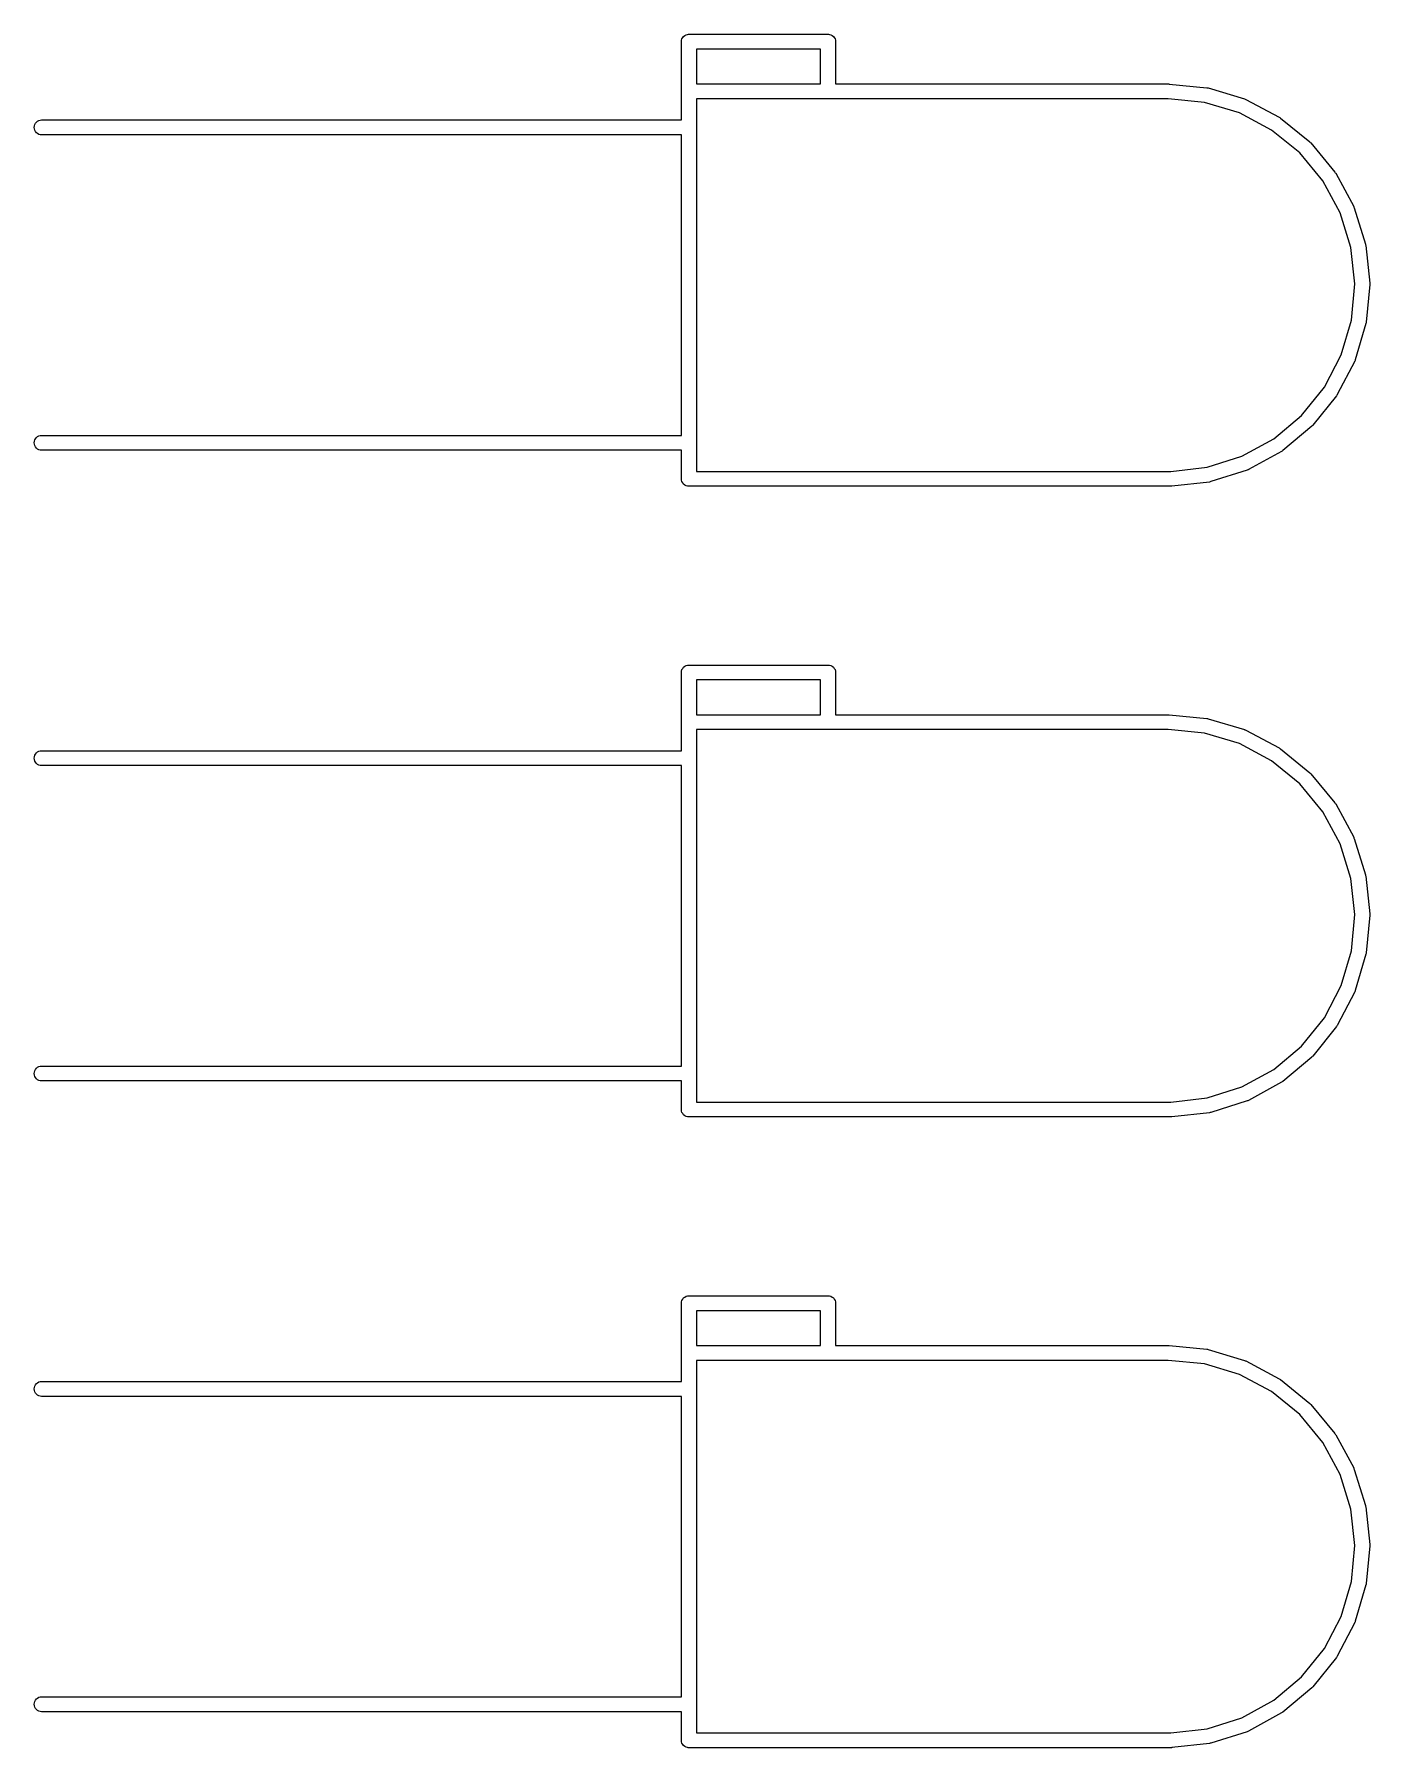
# Model space of a CAD drawing. Extents: x 48 to 140.1, y -130.7 to -65.9.
# Drawn here: x 129.37 to 140.12, y -112.8 to -99 of the extents above; entities that cross this region are included whole.
import ezdxf

# ---------------------------------------------------------------- set-up
doc = ezdxf.new("R2010")
doc.units = 0
doc.layers.add('BLACK', color=7, linetype='CONTINUOUS')

msp = doc.modelspace()

# ---------------------------------------------------------------- linework, layer by layer
at = {"layer": 'BLACK', "linetype": 'CONTINUOUS'}
for p, q in [((134.576, -99.062), (134.577, -99.0502)), ((134.576, -99.065), (134.576, -99.062)), ((134.576, -99.4591), (134.576, -99.065)), ((134.577, -99.0502), (134.58, -99.0389)), ((134.58, -99.0389), (134.586, -99.0285)), ((134.586, -99.0285), (134.593, -99.0194)), ((134.593, -99.0194), (134.603, -99.0119)), ((134.603, -99.0119), (134.613, -99.0063)), ((134.613, -99.0063), (134.624, -99.0029)), ((134.624, -99.0029), (134.633, -99.002)), ((134.633, -99.002), (134.636, -99.0017)), ((134.633, -99.002), (134.633, -99.002)), ((134.636, -99.0017), (134.639, -99.002)), ((134.639, -99.002), (135.753, -99.002)), ((135.753, -99.002), (135.756, -99.0017)), ((135.756, -99.0017), (135.759, -99.002)), ((135.759, -99.002), (135.759, -99.002)), ((135.759, -99.002), (135.768, -99.0029)), ((135.768, -99.0029), (135.779, -99.0063)), ((135.779, -99.0063), (135.789, -99.0119)), ((135.789, -99.0119), (135.799, -99.0194)), ((135.799, -99.0194), (135.806, -99.0285)), ((135.806, -99.0285), (135.812, -99.0389)), ((135.812, -99.0389), (135.815, -99.0502)), ((135.815, -99.0502), (135.816, -99.062)), ((135.816, -99.062), (135.816, -99.0649)), ((135.816, -99.0649), (135.816, -99.402)), ((134.696, -99.122), (134.696, -99.402)), ((135.696, -99.122), (134.696, -99.122)), ((135.696, -99.402), (135.696, -99.122)), ((134.576, -99.462), (134.576, -99.4591)), ((134.576, -99.465), (134.576, -99.462)), ((134.576, -99.692), (134.576, -99.465)), ((134.696, -99.402), (135.696, -99.402)), ((135.816, -99.402), (138.499, -99.402)), ((138.499, -99.402), (138.502, -99.4023)), ((138.502, -99.4023), (138.502, -99.4023)), ((138.502, -99.4023), (138.805, -99.432)), ((138.805, -99.432), (138.806, -99.4321)), ((138.806, -99.4321), (138.811, -99.4332)), ((138.811, -99.4332), (138.816, -99.4343)), ((138.816, -99.4343), (139.108, -99.5223)), ((135.753, -99.522), (134.696, -99.522)), ((134.696, -99.522), (134.696, -99.7491)), ((135.756, -99.5223), (135.753, -99.522)), ((135.759, -99.522), (135.756, -99.5223)), ((138.493, -99.522), (135.759, -99.522)), ((138.787, -99.5508), (138.493, -99.522)), ((139.067, -99.6354), (138.787, -99.5508)), ((139.326, -99.7729), (139.067, -99.6354)), ((139.108, -99.5223), (139.109, -99.5225)), ((139.109, -99.5225), (139.114, -99.5247)), ((139.114, -99.5247), (139.119, -99.5267)), ((139.119, -99.5267), (139.387, -99.6697)), ((129.366, -99.752), (129.367, -99.7402)), ((129.367, -99.7638), (129.366, -99.752)), ((129.367, -99.7402), (129.37, -99.7289)), ((129.37, -99.7751), (129.367, -99.7638)), ((129.37, -99.7289), (129.376, -99.7185)), ((129.376, -99.7855), (129.37, -99.7751)), ((129.376, -99.7185), (129.383, -99.7094)), ((129.383, -99.7094), (129.393, -99.7019)), ((129.393, -99.7019), (129.403, -99.6963)), ((129.403, -99.6963), (129.414, -99.6929)), ((129.414, -99.6929), (129.423, -99.692)), ((129.423, -99.692), (134.576, -99.692)), ((134.696, -99.7491), (134.696, -99.752)), ((134.696, -99.752), (134.696, -99.7549)), ((134.696, -99.7549), (134.696, -102.289)), ((139.553, -99.9578), (139.326, -99.7729)), ((139.387, -99.6697), (139.388, -99.6701)), ((139.388, -99.6701), (139.393, -99.6731)), ((139.393, -99.6731), (139.397, -99.6761)), ((139.397, -99.6761), (139.633, -99.8686)), ((129.383, -99.7946), (129.376, -99.7855)), ((129.393, -99.8021), (129.383, -99.7946)), ((129.403, -99.8077), (129.393, -99.8021)), ((129.414, -99.8111), (129.403, -99.8077)), ((129.423, -99.812), (129.414, -99.8111)), ((134.576, -99.812), (129.423, -99.812)), ((134.576, -102.232), (134.576, -99.812)), ((139.633, -99.8686), (139.634, -99.8691)), ((139.634, -99.8691), (139.638, -99.873)), ((139.638, -99.873), (139.641, -99.8768)), ((139.641, -99.8768), (139.836, -100.111)), ((139.739, -100.183), (139.553, -99.9578)), ((139.879, -100.441), (139.739, -100.183)), ((139.836, -100.111), (139.836, -100.112)), ((139.836, -100.112), (139.839, -100.117)), ((139.839, -100.117), (139.842, -100.121)), ((139.842, -100.121), (139.987, -100.389)), ((139.965, -100.72), (139.879, -100.441)), ((139.987, -100.389), (139.987, -100.39)), ((139.987, -100.39), (139.989, -100.395)), ((139.989, -100.395), (139.991, -100.4)), ((139.991, -100.4), (140.081, -100.691)), ((139.996, -101.012), (139.965, -100.72)), ((140.081, -100.691), (140.082, -100.691)), ((140.082, -100.691), (140.083, -100.697)), ((140.083, -100.697), (140.084, -100.702)), ((140.084, -100.702), (140.116, -101.005)), ((139.969, -101.303), (139.996, -101.012)), ((140.116, -101.017), (140.088, -101.32)), ((140.116, -101.005), (140.116, -101.006)), ((140.116, -101.006), (140.116, -101.011)), ((140.116, -101.011), (140.116, -101.017)), ((139.887, -101.584), (139.969, -101.303)), ((140.086, -101.331), (140, -101.623)), ((140.087, -101.326), (140.086, -101.331)), ((140.088, -101.321), (140.087, -101.326)), ((140.088, -101.32), (140.088, -101.321)), ((139.751, -101.843), (139.887, -101.584)), ((139.996, -101.634), (139.855, -101.904)), ((139.998, -101.629), (139.996, -101.634)), ((140, -101.624), (139.998, -101.629)), ((140, -101.623), (140, -101.624)), ((139.568, -102.071), (139.751, -101.843)), ((139.848, -101.914), (139.657, -102.151)), ((139.851, -101.909), (139.848, -101.914)), ((139.854, -101.905), (139.851, -101.909)), ((139.855, -101.904), (139.854, -101.905)), ((139.343, -102.259), (139.568, -102.071)), ((129.37, -102.269), (129.376, -102.259)), ((129.376, -102.259), (129.383, -102.249)), ((129.383, -102.249), (129.393, -102.242)), ((129.393, -102.242), (129.403, -102.236)), ((129.403, -102.236), (129.414, -102.233)), ((129.414, -102.233), (129.423, -102.232)), ((129.423, -102.232), (134.576, -102.232)), ((139.087, -102.4), (139.343, -102.259)), ((139.649, -102.159), (139.416, -102.355)), ((139.653, -102.156), (139.649, -102.159)), ((139.657, -102.152), (139.653, -102.156)), ((139.657, -102.151), (139.657, -102.152)), ((129.366, -102.292), (129.367, -102.28)), ((129.367, -102.304), (129.366, -102.292)), ((129.367, -102.28), (129.37, -102.269)), ((129.37, -102.315), (129.367, -102.304)), ((129.376, -102.325), (129.37, -102.315)), ((129.383, -102.335), (129.376, -102.325)), ((129.393, -102.342), (129.383, -102.335)), ((129.403, -102.348), (129.393, -102.342)), ((129.414, -102.351), (129.403, -102.348)), ((129.423, -102.352), (129.414, -102.351)), ((134.576, -102.352), (129.423, -102.352)), ((134.576, -102.579), (134.576, -102.352)), ((134.696, -102.289), (134.696, -102.292)), ((134.696, -102.292), (134.696, -102.295)), ((134.696, -102.295), (134.696, -102.522)), ((139.406, -102.362), (139.139, -102.508)), ((139.411, -102.359), (139.406, -102.362)), ((139.415, -102.356), (139.411, -102.359)), ((139.416, -102.355), (139.415, -102.356)), ((134.696, -102.522), (138.496, -102.522)), ((138.496, -102.522), (138.514, -102.522)), ((138.514, -102.522), (138.808, -102.489)), ((138.808, -102.489), (139.087, -102.4)), ((139.129, -102.513), (138.838, -102.605)), ((139.134, -102.511), (139.129, -102.513)), ((139.139, -102.509), (139.134, -102.511)), ((139.139, -102.508), (139.139, -102.509)), ((134.576, -102.582), (134.576, -102.579)), ((134.577, -102.594), (134.576, -102.582)), ((134.58, -102.605), (134.577, -102.594)), ((134.586, -102.615), (134.58, -102.605)), ((134.593, -102.625), (134.586, -102.615)), ((134.603, -102.632), (134.593, -102.625)), ((134.613, -102.638), (134.603, -102.632)), ((134.624, -102.641), (134.613, -102.638)), ((134.632, -102.642), (134.624, -102.641)), ((134.636, -102.642), (134.632, -102.642)), ((134.639, -102.642), (134.636, -102.642)), ((138.499, -102.642), (134.639, -102.642)), ((138.518, -102.642), (138.499, -102.642)), ((138.499, -102.642), (138.499, -102.642)), ((138.521, -102.642), (138.518, -102.642)), ((138.524, -102.642), (138.521, -102.642)), ((138.827, -102.608), (138.524, -102.641)), ((138.524, -102.641), (138.524, -102.642)), ((138.832, -102.606), (138.827, -102.608)), ((138.838, -102.605), (138.832, -102.606)), ((138.838, -102.605), (138.838, -102.605)), ((134.576, -104.142), (134.577, -104.13)), ((134.576, -104.145), (134.576, -104.142)), ((134.576, -104.539), (134.576, -104.145)), ((134.577, -104.13), (134.58, -104.119)), ((134.58, -104.119), (134.586, -104.109)), ((134.586, -104.109), (134.593, -104.099)), ((134.593, -104.099), (134.603, -104.092)), ((134.603, -104.092), (134.613, -104.086)), ((134.613, -104.086), (134.624, -104.083)), ((134.624, -104.083), (134.633, -104.082)), ((134.633, -104.082), (134.633, -104.082)), ((134.633, -104.082), (134.636, -104.082)), ((134.636, -104.082), (134.639, -104.082)), ((134.639, -104.082), (135.753, -104.082)), ((135.753, -104.082), (135.756, -104.082)), ((135.756, -104.082), (135.759, -104.082)), ((135.759, -104.082), (135.759, -104.082)), ((135.759, -104.082), (135.768, -104.083)), ((135.768, -104.083), (135.779, -104.086)), ((135.779, -104.086), (135.789, -104.092)), ((135.789, -104.092), (135.789, -104.092)), ((135.789, -104.092), (135.799, -104.099)), ((135.799, -104.099), (135.806, -104.109)), ((135.806, -104.109), (135.812, -104.119)), ((135.812, -104.119), (135.815, -104.13)), ((135.815, -104.13), (135.816, -104.139)), ((135.816, -104.139), (135.816, -104.142)), ((135.816, -104.142), (135.816, -104.145)), ((135.816, -104.145), (135.816, -104.482)), ((134.696, -104.202), (134.696, -104.482)), ((135.696, -104.202), (134.696, -104.202)), ((135.696, -104.482), (135.696, -104.202)), ((134.576, -104.542), (134.576, -104.539)), ((134.576, -104.545), (134.576, -104.542)), ((134.576, -104.772), (134.576, -104.545)), ((134.696, -104.482), (135.696, -104.482)), ((135.753, -104.602), (134.696, -104.602)), ((134.696, -104.602), (134.696, -104.829)), ((135.756, -104.602), (135.753, -104.602)), ((135.759, -104.602), (135.756, -104.602)), ((138.493, -104.602), (135.759, -104.602)), ((135.816, -104.482), (138.499, -104.482)), ((138.787, -104.631), (138.493, -104.602)), ((138.499, -104.482), (138.502, -104.482)), ((138.502, -104.482), (138.502, -104.482)), ((138.502, -104.482), (138.805, -104.512)), ((138.805, -104.512), (138.806, -104.512)), ((138.806, -104.512), (138.811, -104.513)), ((138.811, -104.513), (138.816, -104.514)), ((138.816, -104.514), (139.108, -104.602)), ((139.108, -104.602), (139.109, -104.603)), ((139.109, -104.603), (139.114, -104.605)), ((139.114, -104.605), (139.119, -104.607)), ((139.067, -104.715), (138.787, -104.631)), ((139.326, -104.853), (139.067, -104.715)), ((139.119, -104.607), (139.387, -104.75)), ((129.366, -104.832), (129.367, -104.82)), ((129.367, -104.844), (129.366, -104.832)), ((129.367, -104.82), (129.37, -104.809)), ((129.37, -104.855), (129.367, -104.844)), ((129.37, -104.809), (129.376, -104.799)), ((129.376, -104.865), (129.37, -104.855)), ((129.376, -104.799), (129.383, -104.789)), ((129.383, -104.875), (129.376, -104.865)), ((129.383, -104.789), (129.393, -104.782)), ((129.393, -104.882), (129.383, -104.875)), ((129.393, -104.782), (129.403, -104.776)), ((129.403, -104.888), (129.393, -104.882)), ((129.403, -104.776), (129.414, -104.773)), ((129.414, -104.773), (129.423, -104.772)), ((129.423, -104.772), (134.576, -104.772)), ((134.696, -104.829), (134.696, -104.832)), ((134.696, -104.832), (134.696, -104.835)), ((134.696, -104.835), (134.696, -107.369)), ((139.553, -105.038), (139.326, -104.853)), ((139.387, -104.75), (139.388, -104.75)), ((139.388, -104.75), (139.393, -104.753)), ((139.393, -104.753), (139.397, -104.756)), ((139.397, -104.756), (139.633, -104.949)), ((129.414, -104.891), (129.403, -104.888)), ((129.423, -104.892), (129.414, -104.891)), ((134.576, -104.892), (129.423, -104.892)), ((134.576, -107.312), (134.576, -104.892)), ((139.633, -104.949), (139.634, -104.949)), ((139.634, -104.949), (139.638, -104.953)), ((139.638, -104.953), (139.641, -104.957)), ((139.641, -104.957), (139.836, -105.191)), ((139.739, -105.263), (139.553, -105.038)), ((139.879, -105.521), (139.739, -105.263)), ((139.836, -105.191), (139.836, -105.192)), ((139.836, -105.192), (139.839, -105.197)), ((139.839, -105.197), (139.842, -105.201)), ((139.842, -105.201), (139.987, -105.469)), ((139.965, -105.8), (139.879, -105.521)), ((139.987, -105.469), (139.987, -105.47)), ((139.987, -105.47), (139.989, -105.475)), ((139.989, -105.475), (139.991, -105.48)), ((139.991, -105.48), (140.081, -105.771)), ((139.996, -106.092), (139.965, -105.8)), ((140.081, -105.771), (140.082, -105.771)), ((140.082, -105.771), (140.083, -105.777)), ((140.083, -105.777), (140.084, -105.782)), ((140.084, -105.782), (140.116, -106.085)), ((139.969, -106.383), (139.996, -106.092)), ((140.116, -106.097), (140.088, -106.4)), ((140.116, -106.085), (140.116, -106.086)), ((140.116, -106.086), (140.116, -106.091)), ((140.116, -106.091), (140.116, -106.097)), ((139.887, -106.664), (139.969, -106.383)), ((140.088, -106.4), (140.088, -106.401)), ((140.086, -106.411), (140, -106.703)), ((140.087, -106.406), (140.086, -106.411)), ((140.088, -106.401), (140.087, -106.406)), ((139.751, -106.923), (139.887, -106.664)), ((139.996, -106.714), (139.855, -106.984)), ((139.998, -106.709), (139.996, -106.714)), ((140, -106.704), (139.998, -106.709)), ((140, -106.703), (140, -106.704)), ((139.568, -107.151), (139.751, -106.923)), ((139.848, -106.994), (139.657, -107.231)), ((139.851, -106.989), (139.848, -106.994)), ((139.854, -106.985), (139.851, -106.989)), ((139.855, -106.984), (139.854, -106.985)), ((139.343, -107.339), (139.568, -107.151)), ((129.366, -107.372), (129.367, -107.36)), ((129.367, -107.36), (129.37, -107.349)), ((129.37, -107.349), (129.376, -107.339)), ((129.376, -107.339), (129.383, -107.329)), ((129.383, -107.329), (129.393, -107.322)), ((129.393, -107.322), (129.403, -107.316)), ((129.403, -107.316), (129.414, -107.313)), ((129.414, -107.313), (129.423, -107.312)), ((129.423, -107.312), (134.576, -107.312)), ((139.087, -107.48), (139.343, -107.339)), ((139.649, -107.239), (139.416, -107.435)), ((139.653, -107.236), (139.649, -107.239)), ((139.657, -107.232), (139.653, -107.236)), ((139.657, -107.231), (139.657, -107.232)), ((129.367, -107.384), (129.366, -107.372)), ((129.37, -107.395), (129.367, -107.384)), ((129.376, -107.405), (129.37, -107.395)), ((129.383, -107.415), (129.376, -107.405)), ((129.393, -107.422), (129.383, -107.415)), ((129.403, -107.428), (129.393, -107.422)), ((129.414, -107.431), (129.403, -107.428)), ((129.423, -107.432), (129.414, -107.431)), ((134.576, -107.432), (129.423, -107.432)), ((134.576, -107.659), (134.576, -107.432)), ((134.696, -107.369), (134.696, -107.372)), ((134.696, -107.372), (134.696, -107.375)), ((134.696, -107.375), (134.696, -107.602)), ((138.808, -107.569), (139.087, -107.48)), ((139.406, -107.442), (139.139, -107.588)), ((139.411, -107.439), (139.406, -107.442)), ((139.415, -107.436), (139.411, -107.439)), ((139.416, -107.435), (139.415, -107.436)), ((134.696, -107.602), (138.496, -107.602)), ((138.496, -107.602), (138.514, -107.602)), ((138.514, -107.602), (138.808, -107.569)), ((139.129, -107.593), (138.838, -107.685)), ((139.134, -107.591), (139.129, -107.593)), ((139.139, -107.589), (139.134, -107.591)), ((139.139, -107.588), (139.139, -107.589)), ((134.576, -107.662), (134.576, -107.659)), ((134.577, -107.674), (134.576, -107.662)), ((134.58, -107.685), (134.577, -107.674)), ((134.586, -107.695), (134.58, -107.685)), ((134.593, -107.705), (134.586, -107.695)), ((134.603, -107.712), (134.593, -107.705)), ((134.613, -107.718), (134.603, -107.712)), ((134.624, -107.721), (134.613, -107.718)), ((134.629, -107.722), (134.624, -107.721)), ((134.636, -107.722), (134.629, -107.722)), ((134.639, -107.722), (134.636, -107.722)), ((138.499, -107.722), (134.639, -107.722)), ((138.518, -107.722), (138.499, -107.722)), ((138.499, -107.722), (138.499, -107.722)), ((138.521, -107.722), (138.518, -107.722)), ((138.524, -107.722), (138.521, -107.722)), ((138.827, -107.688), (138.524, -107.721)), ((138.524, -107.721), (138.524, -107.722)), ((138.832, -107.686), (138.827, -107.688)), ((138.838, -107.685), (138.832, -107.686)), ((138.838, -107.685), (138.838, -107.685)), ((134.576, -109.222), (134.577, -109.21)), ((134.576, -109.225), (134.576, -109.222)), ((134.576, -109.619), (134.576, -109.225)), ((134.577, -109.21), (134.58, -109.199)), ((134.58, -109.199), (134.586, -109.189)), ((134.586, -109.189), (134.593, -109.179)), ((134.593, -109.179), (134.603, -109.172)), ((134.603, -109.172), (134.613, -109.166)), ((134.613, -109.166), (134.624, -109.163)), ((134.624, -109.163), (134.633, -109.162)), ((134.633, -109.162), (134.633, -109.162)), ((134.633, -109.162), (134.636, -109.162)), ((134.636, -109.162), (134.639, -109.162)), ((134.639, -109.162), (135.753, -109.162)), ((134.696, -109.282), (134.696, -109.562)), ((135.696, -109.282), (134.696, -109.282)), ((135.696, -109.562), (135.696, -109.282)), ((135.753, -109.162), (135.756, -109.162)), ((135.756, -109.162), (135.759, -109.162)), ((135.759, -109.162), (135.759, -109.162)), ((135.759, -109.162), (135.768, -109.163)), ((135.768, -109.163), (135.779, -109.166)), ((135.779, -109.166), (135.789, -109.172)), ((135.789, -109.172), (135.799, -109.179)), ((135.799, -109.179), (135.806, -109.189)), ((135.806, -109.189), (135.812, -109.199)), ((135.812, -109.199), (135.815, -109.21)), ((135.815, -109.21), (135.816, -109.222)), ((135.816, -109.222), (135.816, -109.225)), ((135.816, -109.225), (135.816, -109.562)), ((134.696, -109.562), (135.696, -109.562)), ((135.816, -109.562), (138.499, -109.562)), ((138.499, -109.562), (138.502, -109.562)), ((138.502, -109.562), (138.502, -109.562)), ((138.502, -109.562), (138.805, -109.592)), ((134.576, -109.622), (134.576, -109.619)), ((134.576, -109.625), (134.576, -109.622)), ((134.576, -109.852), (134.576, -109.625)), ((135.753, -109.682), (134.696, -109.682)), ((134.696, -109.682), (134.696, -109.909)), ((135.756, -109.682), (135.753, -109.682)), ((135.759, -109.682), (135.756, -109.682)), ((138.493, -109.682), (135.759, -109.682)), ((138.787, -109.711), (138.493, -109.682)), ((139.067, -109.795), (138.787, -109.711)), ((138.805, -109.592), (138.806, -109.592)), ((138.806, -109.592), (138.811, -109.593)), ((138.811, -109.593), (138.816, -109.594)), ((138.816, -109.594), (139.108, -109.682)), ((139.108, -109.682), (139.109, -109.683)), ((139.109, -109.683), (139.114, -109.685)), ((139.114, -109.685), (139.119, -109.687)), ((139.119, -109.687), (139.387, -109.83)), ((139.326, -109.933), (139.067, -109.795)), ((139.387, -109.83), (139.388, -109.83)), ((139.388, -109.83), (139.393, -109.833)), ((139.393, -109.833), (139.397, -109.836)), ((139.397, -109.836), (139.633, -110.029)), ((129.366, -109.912), (129.367, -109.9)), ((129.367, -109.924), (129.366, -109.912)), ((129.367, -109.9), (129.37, -109.889)), ((129.37, -109.935), (129.367, -109.924)), ((129.37, -109.889), (129.376, -109.879)), ((129.376, -109.945), (129.37, -109.935)), ((129.376, -109.879), (129.383, -109.869)), ((129.383, -109.955), (129.376, -109.945)), ((129.383, -109.869), (129.393, -109.862)), ((129.393, -109.962), (129.383, -109.955)), ((129.393, -109.862), (129.403, -109.856)), ((129.403, -109.968), (129.393, -109.962)), ((129.403, -109.856), (129.414, -109.853)), ((129.414, -109.971), (129.403, -109.968)), ((129.414, -109.853), (129.423, -109.852)), ((129.423, -109.972), (129.414, -109.971)), ((129.423, -109.852), (134.576, -109.852)), ((134.576, -109.972), (129.423, -109.972)), ((134.576, -112.392), (134.576, -109.972)), ((134.696, -109.909), (134.696, -109.912)), ((134.696, -109.912), (134.696, -109.915)), ((134.696, -109.915), (134.696, -112.449)), ((139.553, -110.118), (139.326, -109.933)), ((139.739, -110.343), (139.553, -110.118)), ((139.633, -110.029), (139.634, -110.029)), ((139.634, -110.029), (139.638, -110.033)), ((139.638, -110.033), (139.641, -110.037)), ((139.641, -110.037), (139.836, -110.271)), ((139.879, -110.601), (139.739, -110.343)), ((139.836, -110.271), (139.836, -110.272)), ((139.836, -110.272), (139.839, -110.277)), ((139.839, -110.277), (139.842, -110.281)), ((139.842, -110.281), (139.987, -110.549)), ((139.965, -110.88), (139.879, -110.601)), ((139.987, -110.549), (139.987, -110.55)), ((139.987, -110.55), (139.989, -110.555)), ((139.989, -110.555), (139.991, -110.56)), ((139.991, -110.56), (140.081, -110.851)), ((139.996, -111.172), (139.965, -110.88)), ((140.081, -110.851), (140.082, -110.851)), ((140.082, -110.851), (140.083, -110.857)), ((140.083, -110.857), (140.084, -110.862)), ((140.084, -110.862), (140.116, -111.165)), ((139.969, -111.463), (139.996, -111.172)), ((140.116, -111.177), (140.088, -111.48)), ((140.116, -111.165), (140.116, -111.166)), ((140.116, -111.166), (140.116, -111.171)), ((140.116, -111.171), (140.116, -111.177)), ((139.887, -111.744), (139.969, -111.463)), ((140.086, -111.491), (140, -111.783)), ((140.087, -111.486), (140.086, -111.491)), ((140.088, -111.481), (140.087, -111.486)), ((140.088, -111.48), (140.088, -111.481)), ((139.751, -112.003), (139.887, -111.744)), ((139.996, -111.794), (139.855, -112.064)), ((139.998, -111.789), (139.996, -111.794)), ((140, -111.784), (139.998, -111.789)), ((140, -111.783), (140, -111.784)), ((139.568, -112.231), (139.751, -112.003)), ((139.848, -112.074), (139.657, -112.311)), ((139.851, -112.069), (139.848, -112.074)), ((139.854, -112.065), (139.851, -112.069)), ((139.855, -112.064), (139.854, -112.065)), ((139.343, -112.419), (139.568, -112.231)), ((139.649, -112.319), (139.416, -112.515)), ((139.653, -112.316), (139.649, -112.319)), ((139.657, -112.312), (139.653, -112.316)), ((139.657, -112.311), (139.657, -112.312)), ((129.366, -112.452), (129.367, -112.44)), ((129.367, -112.464), (129.366, -112.452)), ((129.367, -112.44), (129.37, -112.429)), ((129.37, -112.475), (129.367, -112.464)), ((129.37, -112.429), (129.376, -112.419)), ((129.376, -112.419), (129.383, -112.409)), ((129.383, -112.409), (129.393, -112.402)), ((129.393, -112.402), (129.403, -112.396)), ((129.403, -112.396), (129.414, -112.393)), ((129.414, -112.393), (129.423, -112.392)), ((129.423, -112.392), (134.576, -112.392)), ((134.696, -112.449), (134.696, -112.452)), ((134.696, -112.452), (134.696, -112.455)), ((134.696, -112.455), (134.696, -112.682)), ((139.087, -112.56), (139.343, -112.419)), ((129.376, -112.485), (129.37, -112.475)), ((129.383, -112.495), (129.376, -112.485)), ((129.393, -112.502), (129.383, -112.495)), ((129.403, -112.508), (129.393, -112.502)), ((129.414, -112.511), (129.403, -112.508)), ((129.423, -112.512), (129.414, -112.511)), ((134.576, -112.512), (129.423, -112.512)), ((134.576, -112.739), (134.576, -112.512)), ((138.808, -112.649), (139.087, -112.56)), ((139.406, -112.522), (139.139, -112.668)), ((139.411, -112.519), (139.406, -112.522)), ((139.415, -112.516), (139.411, -112.519)), ((139.416, -112.515), (139.415, -112.516)), ((134.576, -112.742), (134.576, -112.739)), ((134.577, -112.754), (134.576, -112.742)), ((134.696, -112.682), (138.496, -112.682)), ((138.496, -112.682), (138.514, -112.682)), ((138.514, -112.682), (138.808, -112.649)), ((139.129, -112.673), (138.838, -112.765)), ((139.134, -112.671), (139.129, -112.673)), ((139.139, -112.669), (139.134, -112.671)), ((139.139, -112.668), (139.139, -112.669)), ((134.58, -112.765), (134.577, -112.754)), ((134.586, -112.775), (134.58, -112.765)), ((134.593, -112.785), (134.586, -112.775)), ((134.603, -112.792), (134.593, -112.785)), ((134.613, -112.798), (134.603, -112.792)), ((134.624, -112.801), (134.613, -112.798)), ((134.629, -112.802), (134.624, -112.801)), ((134.636, -112.802), (134.629, -112.802)), ((134.639, -112.802), (134.636, -112.802)), ((138.499, -112.802), (134.639, -112.802)), ((138.518, -112.802), (138.499, -112.802)), ((138.499, -112.802), (138.499, -112.802)), ((138.521, -112.802), (138.518, -112.802)), ((138.524, -112.802), (138.521, -112.802)), ((138.827, -112.768), (138.524, -112.801)), ((138.524, -112.801), (138.524, -112.802)), ((138.832, -112.766), (138.827, -112.768)), ((138.838, -112.765), (138.832, -112.766)), ((138.838, -112.765), (138.838, -112.765))]:
    msp.add_line(p, q, dxfattribs=at)

doc.saveas('drawing.dxf')
